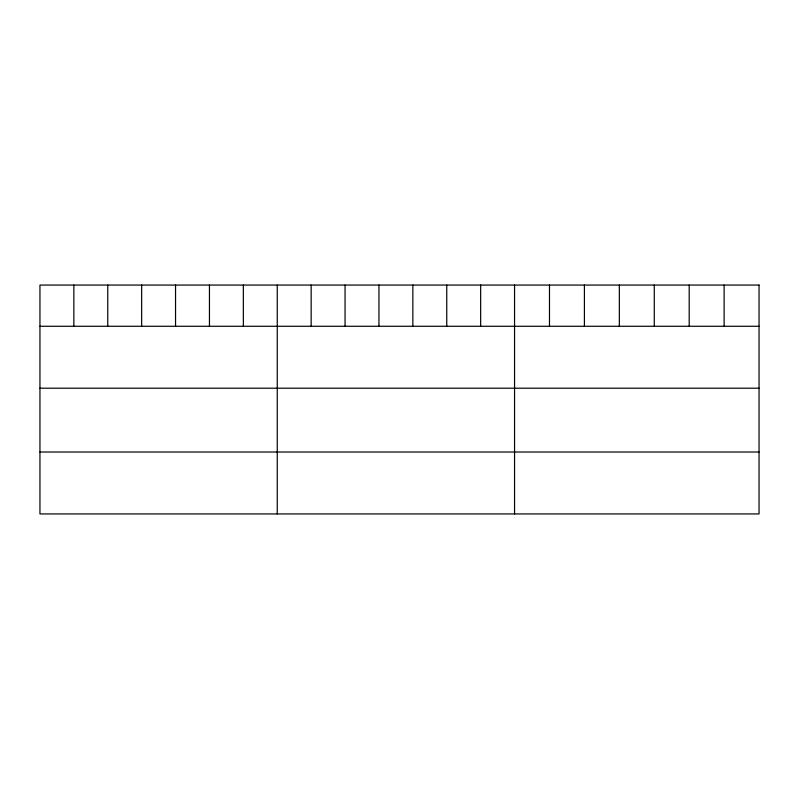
<?xml version="1.0" encoding="UTF-8"?>
<svg xmlns="http://www.w3.org/2000/svg" width="799" height="799" viewBox="0 0 799 799"><rect width="100%" height="100%" fill="white"/><g stroke="black" fill="none" stroke-linecap="round" stroke-linejoin="round"><path stroke-width="1.2" d="M39.95 326.272L759.05 326.272M39.95 388.204L759.05 388.204M39.95 452.014L759.05 452.014M724.124 285.063L724.124 326.272M689.197 285.063L689.197 326.272M654.271 285.063L654.271 326.272M619.335 285.063L619.335 326.272M584.409 285.063L584.409 326.272M549.482 285.063L549.482 326.272M514.556 285.063L514.556 513.937M480.658 285.063L480.658 326.272M446.751 285.063L446.751 326.272M412.853 285.063L412.853 326.272M378.956 285.063L378.956 326.272M345.058 285.063L345.058 326.272M311.151 285.063L311.151 326.272M277.253 285.063L277.253 513.937M243.355 285.063L243.355 326.272M209.448 285.063L209.448 326.272M175.55 285.063L175.55 326.272M141.653 285.063L141.653 326.272M107.755 285.063L107.755 326.272M73.848 285.063L73.848 326.272M759.05 285.063L39.95 285.063L39.95 513.937L759.05 513.937L759.05 285.063"/></g></svg>
